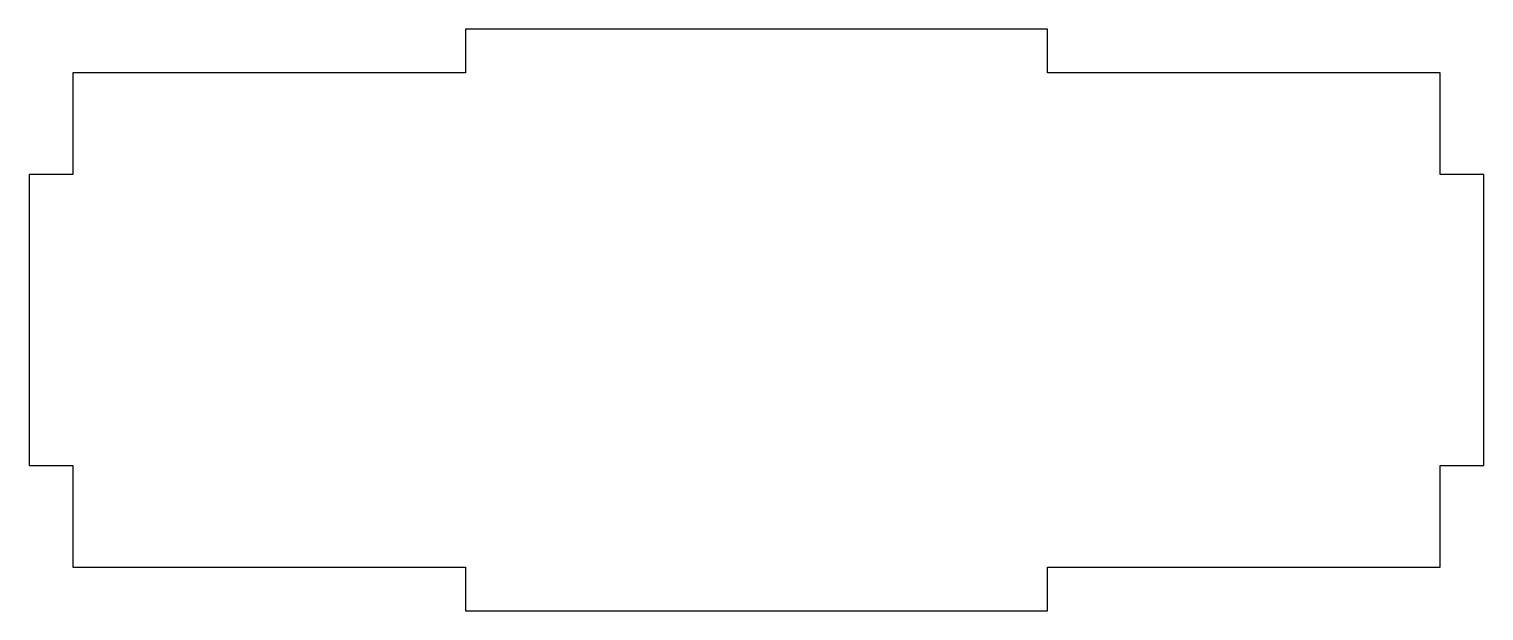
# Model space of a CAD drawing. Extents: x -43 to 57, y -28 to 12.
import ezdxf

# ---------------------------------------------------------------- set-up
doc = ezdxf.new("R2010")
doc.units = 0
doc.layers.get('0').update_dxf_attribs({"linetype": 'CONTINUOUS'})

msp = doc.modelspace()

# ---------------------------------------------------------------- linework, layer by layer
at = {"color": 7, "linetype": 'CONTINUOUS'}
for p, q in [((27.35, 12.47), (-12.65, 12.47)), ((-12.65, 12.47), (-12.65, 9.47)), ((27.35, 9.47), (27.35, 12.47)), ((-12.65, 9.47), (-39.65, 9.47)), ((-39.65, 9.47), (-39.65, 2.47)), ((54.35, 9.47), (27.35, 9.47)), ((54.35, 2.47), (54.35, 9.47)), ((-39.65, 2.47), (-42.65, 2.47)), ((-42.65, 2.47), (-42.65, -17.53)), ((57.35, 2.47), (54.35, 2.47)), ((57.35, -17.53), (57.35, 2.47)), ((-42.65, -17.53), (-39.65, -17.53)), ((-39.65, -17.53), (-39.65, -24.53)), ((54.35, -24.53), (54.35, -17.53)), ((54.35, -17.53), (57.35, -17.53)), ((-39.65, -24.53), (-12.65, -24.53)), ((-12.65, -24.53), (-12.65, -27.53)), ((27.35, -27.53), (27.35, -24.53)), ((27.35, -24.53), (54.35, -24.53)), ((-12.65, -27.53), (27.35, -27.53))]:
    msp.add_line(p, q, dxfattribs=at)

doc.saveas('drawing.dxf')
